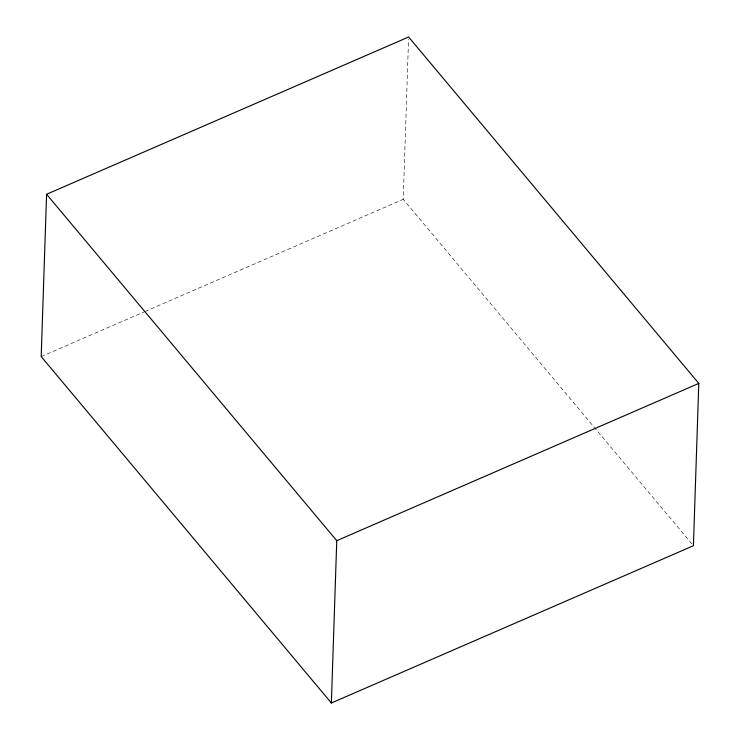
<?xml version="1.0" encoding="UTF-8"?>
<svg xmlns="http://www.w3.org/2000/svg" width="740" height="740" viewBox="0 0 740 740"><rect width="100%" height="100%" fill="white"/><g stroke="black" fill="none" stroke-linecap="round" stroke-linejoin="round"><path stroke-width="0.56" stroke-dasharray="3.7 2.78" d="M691.928 543.946L403.245 199.319L408.545 39.303M41.2 356.597L143.884 311.984M144.938 311.522L403.245 199.319"/><path stroke-width="1.11" d="M46.583 194.278L41.2 356.597L331.372 703L693.417 545.722L698.801 383.403L408.628 37L46.583 194.278L336.756 540.681L331.372 703M336.756 540.681L698.801 383.403"/></g></svg>
